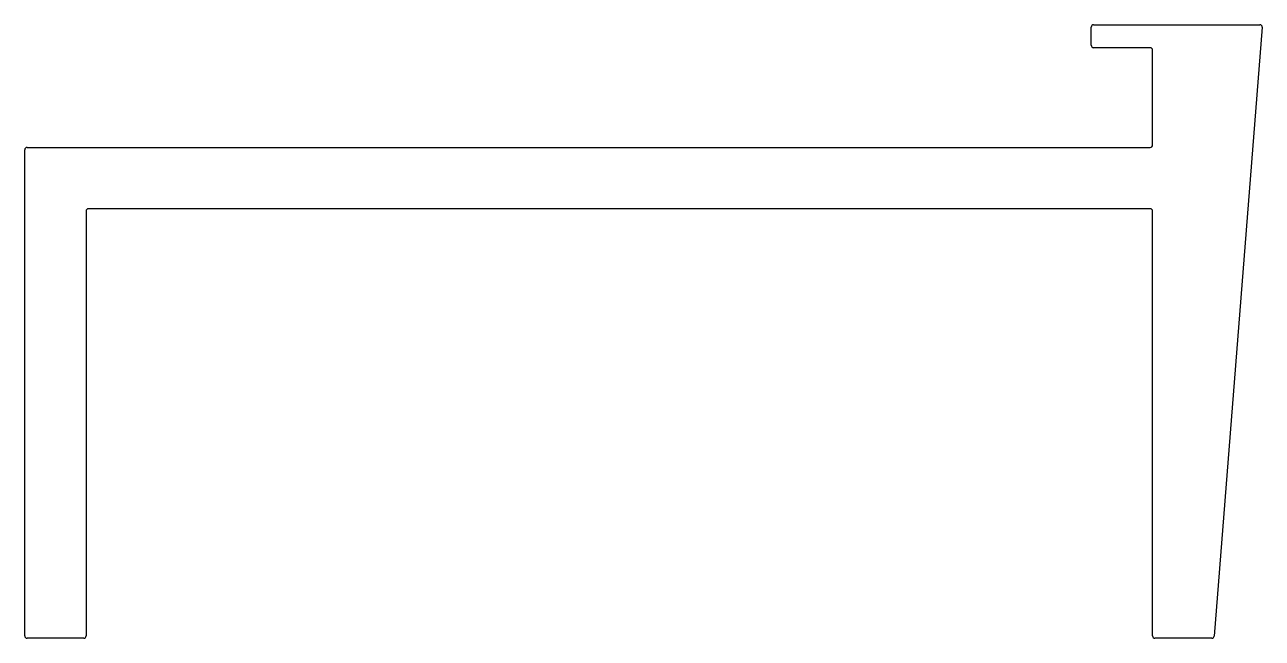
# Model space of a CAD drawing. Extents: x -51 to 77, y 4 to 68.
import ezdxf

# ---------------------------------------------------------------- set-up
doc = ezdxf.new("R2010")
doc.units = 0
doc.layers.get('0').update_dxf_attribs({"linetype": 'CONTINUOUS'})

msp = doc.modelspace()

# ---------------------------------------------------------------- linework, layer by layer
for p, q in [((58.89, 65.5), (58.89, 67.38)), ((59.14, 67.63), (76.34, 67.63)), ((76.59, 67.36), (71.61, 4.36)), ((64.99, 65.25), (59.14, 65.25)), ((65.24, 55.18), (65.24, 65)), ((-51.44, 4.38), (-51.44, 54.68)), ((-51.19, 54.93), (64.99, 54.93)), ((-45.09, 48.33), (-45.09, 4.38)), ((64.99, 48.58), (-44.84, 48.58)), ((65.24, 4.38), (65.24, 48.33)), ((-45.34, 4.13), (-51.19, 4.13)), ((71.36, 4.13), (65.49, 4.13))]:
    msp.add_line(p, q)
for centre, start, end in [((59.14, 67.38), 90, 180), ((76.34, 67.38), 355.486, 90), ((59.14, 65.5), 180, 270), ((64.99, 65), 0, 90), ((64.99, 55.18), 270, 0), ((-51.19, 54.68), 90, 180), ((-44.84, 48.33), 90, 180), ((64.99, 48.33), 0, 90), ((-51.19, 4.38), 180, 270), ((-45.34, 4.38), 270, 0), ((65.49, 4.38), 180, 270), ((71.36, 4.38), 270, 355.486)]:
    msp.add_arc(centre, 0.25, start, end)

doc.saveas('drawing.dxf')
